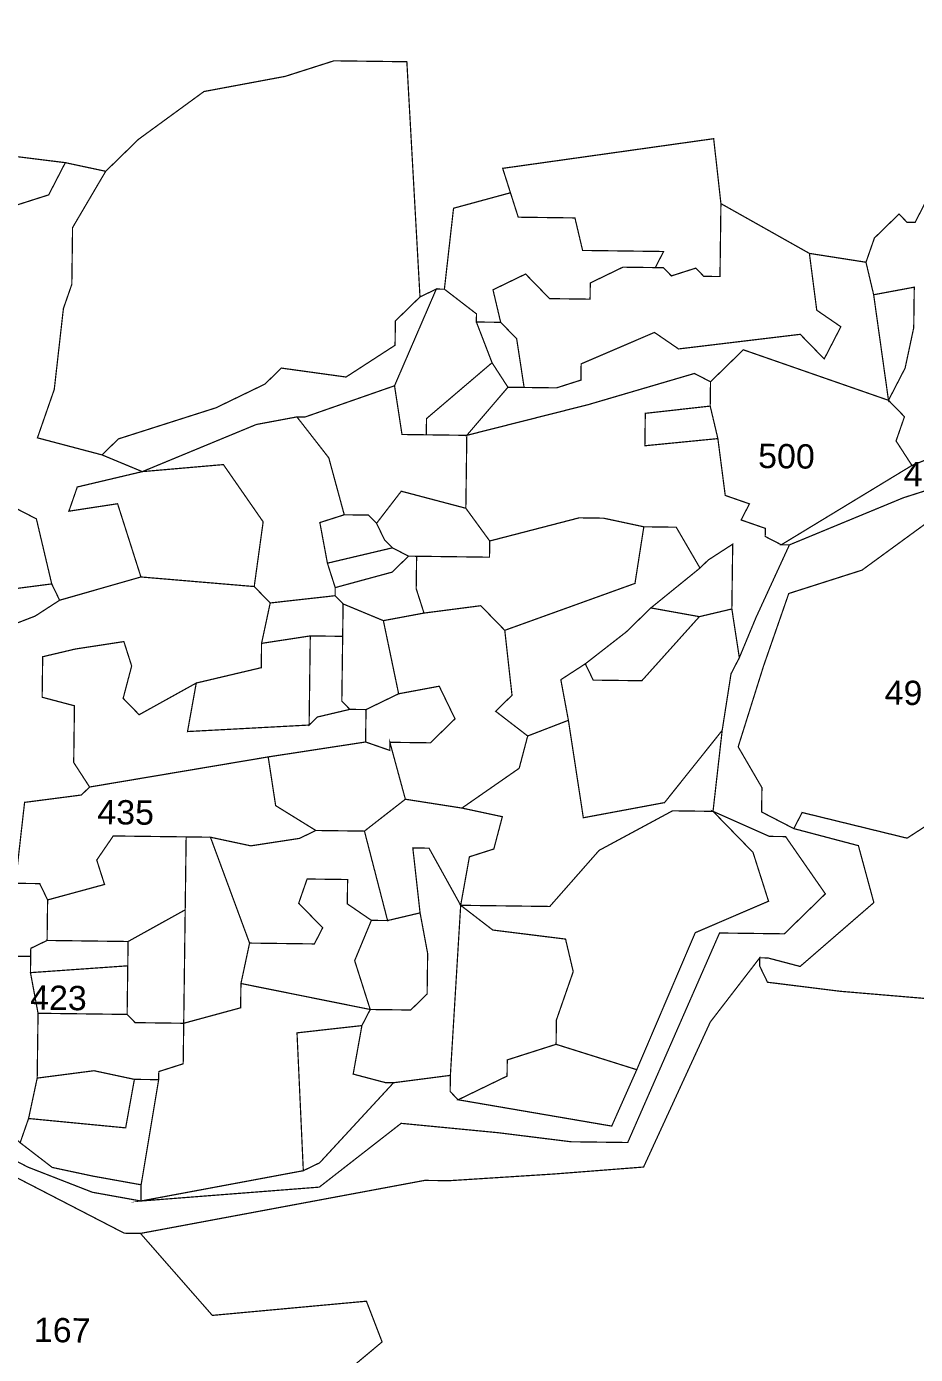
# Model space of a CAD drawing. Header units: metres. Extents: x 259177 to 277314, y 2171367 to 2185445.
# Drawn here: x 267490 to 267925, y 2172549 to 2173199 of the extents above; entities that cross this region are included whole.
import ezdxf

# ---------------------------------------------------------------- set-up
doc = ezdxf.new("R2010")
doc.units = ezdxf.units.M
doc.header["$MEASUREMENT"] = 0
doc.layers.add('SURVEY NO.', color=7, linetype='Continuous')
doc.layers.add('SURVEY PLOT BOUNDARY', color=35, linetype='Continuous')
doc.styles.add('PDF Arial', font='arial.ttf')

# ---------------------------------------------------------------- blocks, each defined once
blk = doc.blocks.new('FEWEWFEWQT')
at = {"layer": 'SURVEY PLOT BOUNDARY', "lineweight": 18, "const_width": 0.001}
for points in [[(282138.6569124941, 2174204.402644956), (282138.6502462441, 2174204.389310511), (282138.643580133, 2174204.389310511), (282138.636913883, 2174204.395977733), (282138.6169154108, 2174204.375976067), (282138.6102492997, 2174204.3559744), (282138.5635861052, 2174204.362641622), (282138.4902583275, 2174204.402644956), (282138.4835920774, 2174204.455982733), (282138.3969319385, 2174204.442648289), (282138.3102717997, 2174204.429313845), (282138.3169379108, 2174204.409312178), (282138.2702747163, 2174204.395977733), (282138.2636086052, 2174204.329305511), (282138.2569424941, 2174204.329305511), (282138.243610133, 2174204.322638289), (282138.2302777719, 2174204.515987733), (282138.1702823552, 2174204.515987733), (282138.1302852719, 2174204.502653289), (282138.0636236052, 2174204.489318844), (282138.0102942997, 2174204.449315511), (282137.9836295774, 2174204.422646622), (282137.9502987441, 2174204.429313845), (282137.8903033275, 2174204.435981066)], [(282137.9169679108, 2174204.395977733), (282137.9369665219, 2174204.402644956), (282137.9502987441, 2174204.429313845), (282137.9836295774, 2174204.422646622), (282137.9569649941, 2174204.375976067), (282137.9569649941, 2174204.329305511), (282137.9502987441, 2174204.309303844), (282137.943632633, 2174204.242631622), (282137.9303002719, 2174204.202628289), (282137.9836295774, 2174204.189293844), (282138.0169604108, 2174204.1759594), (282137.9636311052, 2174204.162624956), (282137.9569649941, 2174204.142623289), (282137.9969619386, 2174204.149290511), (282138.0169604108, 2174204.089285511), (282137.9502987441, 2174204.069283844), (282137.943632633, 2174204.082618289), (282137.9303002719, 2174204.135956067), (282137.8903033275, 2174204.155957733)], [(282138.6635786052, 2174204.142623289), (282138.6102492997, 2174204.102619955), (282138.5502537441, 2174204.082618289), (282138.5302552719, 2174204.02261315), (282138.5102567996, 2174203.955940928), (282138.5302552719, 2174203.922604817), (282138.5302552719, 2174203.90260315), (282138.5569199941, 2174203.889268706), (282138.6102492997, 2174203.875934261), (282138.6235816608, 2174203.829263705), (282138.5635861052, 2174203.775925928), (282138.536921383, 2174203.78259315), (282138.5302552719, 2174203.78259315), (282138.5102567996, 2174203.755924261), (282138.4902583275, 2174203.729255372), (282138.436928883, 2174203.609245372), (282138.3636011052, 2174203.60257815), (282138.2769409663, 2174203.595910928), (282138.2569424941, 2174203.595910928), (282138.1236191608, 2174203.5692419), (282138.0236266608, 2174203.549240233), (282138.0102942997, 2174203.549240233), (282137.8903033275, 2174203.609245372)], [(282137.9036356885, 2174203.615912594), (282137.9303002719, 2174203.60257815), (282137.9836295774, 2174203.582576344), (282138.0236266608, 2174203.575909122), (282138.1702823552, 2174203.589243567), (282138.2369440219, 2174203.642581483), (282138.3169379108, 2174203.635914261), (282138.3769334664, 2174203.629247039), (282138.4235966608, 2174203.629247039), (282138.4969244386, 2174203.802594817), (282138.5502537441, 2174203.802594817), (282138.5835845774, 2174203.835930928), (282138.5502537441, 2174203.882601483), (282138.543587633, 2174203.882601483), (282138.536921383, 2174203.882601483), (282138.4902583275, 2174203.90260315), (282138.4969244386, 2174203.969275372), (282138.5035905497, 2174204.015945928), (282138.5102567996, 2174204.029280372), (282138.5235891608, 2174204.062616622), (282138.5502537441, 2174204.122621622), (282138.643580133, 2174204.162624956), (282138.6835770775, 2174204.1759594)], [(282137.8969694385, 2174204.042614817), (282137.9303002719, 2174204.055949261), (282137.9502987441, 2174204.069283844), (282138.0169604108, 2174204.089285511), (282138.1102867997, 2174204.082618289), (282138.1236191608, 2174204.069283844), (282138.1169529108, 2174204.035947594), (282138.1169529108, 2174204.015945928), (282138.0636236052, 2174204.002611483), (282138.0169604108, 2174203.975942594), (282138.0036281886, 2174203.989277039), (282138.0102942997, 2174204.015945928), (282138.0036281886, 2174204.035947594), (282137.9636311052, 2174204.029280372), (282137.9369665219, 2174204.02261315), (282137.9369665219, 2174203.989277039), (282137.9636311052, 2174203.982609816), (282137.9636311052, 2174203.935939261), (282137.9769634663, 2174203.915937594), (282137.9702973552, 2174203.909270372), (282137.9236341608, 2174203.90260315)], [(282138.1302852719, 2174203.382559678), (282138.2236116608, 2174203.462566345), (282138.2102792996, 2174203.495902455), (282138.0836220774, 2174203.482568011), (282138.0236266608, 2174203.549240233), (282138.1236191608, 2174203.5692419), (282138.2569424941, 2174203.595910928), (282138.2769409663, 2174203.595910928), (282138.3636011052, 2174203.60257815), (282138.436928883, 2174203.609245372), (282138.4902583275, 2174203.729255372), (282138.5102567996, 2174203.755924261), (282138.5302552719, 2174203.78259315), (282138.5302552719, 2174203.775925928), (282138.536921383, 2174203.762591483), (282138.5969169385, 2174203.755924261), (282138.7835695774, 2174203.742589816)], [(282137.9236341608, 2174203.622579817), (282137.9502987441, 2174203.60257815), (282137.9836295774, 2174203.595910928), (282138.0236266608, 2174203.589243567), (282138.0236266608, 2174203.575909122), (282137.9836295774, 2174203.582576344), (282137.9303002719, 2174203.60257815), (282137.9036356885, 2174203.615912594)]]:
    blk.add_lwpolyline(points, dxfattribs=at)
for points in [[(282137.9036356885, 2174204.609328983), (282137.9036356885, 2174204.562658428), (282137.8836370775, 2174204.535989539), (282137.8569724941, 2174204.522654955), (282137.8903033275, 2174204.482651622), (282137.8903033275, 2174204.435981066), (282137.9502987441, 2174204.429313845), (282137.9369665219, 2174204.402644956), (282137.9169679108, 2174204.395977733), (282137.8969694385, 2174204.389310511), (282137.8836370775, 2174204.389310511), (282137.7569799941, 2174204.369308844), (282137.7303152719, 2174204.429313845), (282137.7169830496, 2174204.462649955), (282137.7103167996, 2174204.495986067), (282137.6903183275, 2174204.595994539), (282137.6903183275, 2174204.622663428), (282137.7169830496, 2174204.615996205), (282137.7369815219, 2174204.595994539), (282137.8036431886, 2174204.602661761), (282137.8503062441, 2174204.609328983)], [(282138.243610133, 2174204.322638289), (282138.2236116608, 2174204.302636622), (282138.2236116608, 2174204.282634955), (282138.1836145775, 2174204.255966066), (282138.1302852719, 2174204.262633289), (282138.1169529108, 2174204.249298844), (282138.0769559663, 2174204.229297178), (282137.9969619386, 2174204.202628289), (282137.9836295774, 2174204.189293844), (282137.9303002719, 2174204.202628289), (282137.943632633, 2174204.242631622), (282137.9502987441, 2174204.309303844), (282137.9569649941, 2174204.329305511), (282137.9569649941, 2174204.375976067), (282137.9836295774, 2174204.422646622), (282138.0102942997, 2174204.449315511), (282138.0636236052, 2174204.489318844), (282138.1302852719, 2174204.502653289), (282138.1702823552, 2174204.515987733), (282138.2302777719, 2174204.515987733)], [(282138.4902583275, 2174204.402644956), (282138.4902583275, 2174204.342639956), (282138.4769259663, 2174204.342639956), (282138.4702597163, 2174204.349307178), (282138.4502612441, 2174204.342639956), (282138.443595133, 2174204.349307178), (282138.436928883, 2174204.349307178), (282138.443595133, 2174204.362641622), (282138.3769334664, 2174204.362641622), (282138.3702672163, 2174204.389310511), (282138.3236041608, 2174204.389310511), (282138.3169379108, 2174204.409312178), (282138.3102717997, 2174204.429313845), (282138.3969319385, 2174204.442648289), (282138.4835920774, 2174204.455982733)], [(282138.443595133, 2174204.349307178), (282138.4102642997, 2174204.349307178), (282138.3835995774, 2174204.335972733), (282138.3835995774, 2174204.322638289), (282138.3502687441, 2174204.322638289), (282138.3302702719, 2174204.342639956), (282138.3036055497, 2174204.329305511), (282138.3102717997, 2174204.302636622), (282138.2902733274, 2174204.302636622), (282138.2902733274, 2174204.309303844), (282138.2636086052, 2174204.329305511), (282138.2702747163, 2174204.395977733), (282138.3169379108, 2174204.409312178), (282138.3236041608, 2174204.389310511), (282138.3702672163, 2174204.389310511), (282138.3769334664, 2174204.362641622), (282138.443595133, 2174204.362641622), (282138.436928883, 2174204.349307178)], [(282138.7702372163, 2174204.222629956), (282138.7302402719, 2174204.222629956), (282138.6502462441, 2174204.189293844), (282138.636913883, 2174204.209295511), (282138.643580133, 2174204.229297178), (282138.6302477719, 2174204.242631622), (282138.643580133, 2174204.269300511), (282138.6502462441, 2174204.302636622), (282138.6502462441, 2174204.335972733), (282138.6169154108, 2174204.329305511), (282138.6102492997, 2174204.3559744), (282138.6169154108, 2174204.375976067), (282138.636913883, 2174204.395977733), (282138.643580133, 2174204.389310511), (282138.6502462441, 2174204.389310511), (282138.6569124941, 2174204.402644956), (282138.6635786052, 2174204.4159794), (282138.6902433275, 2174204.395977733), (282138.7235741608, 2174204.402644956), (282138.7235741608, 2174204.395977733), (282138.7635711052, 2174204.242631622)], [(282138.5635861052, 2174204.362641622), (282138.5702522163, 2174204.315971067), (282138.5902508274, 2174204.302636622), (282138.5769184663, 2174204.275967733), (282138.5569199941, 2174204.2959694), (282138.4569274941, 2174204.282634955), (282138.436928883, 2174204.2959694), (282138.3769334664, 2174204.269300511), (282138.3769334664, 2174204.255966066), (282138.3569349941, 2174204.249298844), (282138.3302702719, 2174204.249298844), (282138.3236041608, 2174204.289302178), (282138.3102717997, 2174204.302636622), (282138.3036055497, 2174204.329305511), (282138.3302702719, 2174204.342639956), (282138.3502687441, 2174204.322638289), (282138.3835995774, 2174204.322638289), (282138.3835995774, 2174204.335972733), (282138.4102642997, 2174204.349307178), (282138.443595133, 2174204.349307178), (282138.4502612441, 2174204.342639956), (282138.4702597163, 2174204.349307178), (282138.4769259663, 2174204.342639956), (282138.4902583275, 2174204.342639956), (282138.4902583275, 2174204.402644956)], [(282138.6102492997, 2174204.3559744), (282138.6169154108, 2174204.329305511), (282138.6302477719, 2174204.242631622), (282138.5102567996, 2174204.282634955), (282138.4835920774, 2174204.255966066), (282138.4702597163, 2174204.262633289), (282138.3835995774, 2174204.2359644), (282138.2836070774, 2174204.209295511), (282138.3169379108, 2174204.249298844), (282138.3302702719, 2174204.249298844), (282138.3569349941, 2174204.249298844), (282138.3769334664, 2174204.255966066), (282138.3769334664, 2174204.269300511), (282138.436928883, 2174204.2959694), (282138.4569274941, 2174204.282634955), (282138.5569199941, 2174204.2959694), (282138.5769184663, 2174204.275967733), (282138.5902508274, 2174204.302636622), (282138.5702522163, 2174204.315971067), (282138.5635861052, 2174204.362641622)], [(282138.6302477719, 2174204.242631622), (282138.6169154108, 2174204.329305511), (282138.6502462441, 2174204.335972733), (282138.6502462441, 2174204.302636622), (282138.643580133, 2174204.269300511)], [(282138.2236116608, 2174204.249298844), (282138.1502837441, 2174204.222629956), (282138.143617633, 2174204.222629956), (282138.1102867997, 2174204.215962733), (282138.0169604108, 2174204.1759594), (282137.9836295774, 2174204.189293844), (282137.9969619386, 2174204.202628289), (282138.0769559663, 2174204.229297178), (282138.1169529108, 2174204.249298844), (282138.1302852719, 2174204.262633289), (282138.1836145775, 2174204.255966066), (282138.2236116608, 2174204.282634955), (282138.2236116608, 2174204.302636622), (282138.243610133, 2174204.322638289), (282138.2569424941, 2174204.329305511)], [(282138.2902733274, 2174204.302636622), (282138.3036055497, 2174204.269300511), (282138.2502762441, 2174204.222629956), (282138.2502762441, 2174204.209295511), (282138.2302777719, 2174204.209295511), (282138.2236116608, 2174204.249298844), (282138.2569424941, 2174204.329305511), (282138.2636086052, 2174204.329305511), (282138.2902733274, 2174204.309303844)], [(282138.3302702719, 2174204.249298844), (282138.3169379108, 2174204.249298844), (282138.3036055497, 2174204.269300511), (282138.2902733274, 2174204.302636622), (282138.3102717997, 2174204.302636622), (282138.3236041608, 2174204.289302178)], [(282138.6302477719, 2174204.242631622), (282138.643580133, 2174204.229297178), (282138.636913883, 2174204.209295511), (282138.6502462441, 2174204.189293844), (282138.543587633, 2174204.122621622), (282138.5302552719, 2174204.129288844), (282138.5302552719, 2174204.135956067), (282138.5102567996, 2174204.142623289), (282138.5169229108, 2174204.155957733), (282138.4969244386, 2174204.162624956), (282138.4902583275, 2174204.209295511), (282138.4835920774, 2174204.2359644), (282138.4835920774, 2174204.255966066), (282138.5102567996, 2174204.282634955)], [(282138.2502762441, 2174204.209295511), (282138.2502762441, 2174204.222629956), (282138.3036055497, 2174204.269300511), (282138.3169379108, 2174204.249298844), (282138.2836070774, 2174204.209295511)], [(282138.4835920774, 2174204.255966066), (282138.4835920774, 2174204.2359644), (282138.4302627719, 2174204.229297178), (282138.4302627719, 2174204.202628289), (282138.4902583275, 2174204.209295511), (282138.4969244386, 2174204.162624956), (282138.5169229108, 2174204.155957733), (282138.5102567996, 2174204.142623289), (282138.5302552719, 2174204.135956067), (282138.5302552719, 2174204.129288844), (282138.543587633, 2174204.122621622), (282138.5502537441, 2174204.122621622), (282138.5235891608, 2174204.062616622), (282138.5102567996, 2174204.029280372), (282138.5035905497, 2174204.069283844), (282138.5035905497, 2174204.082618289), (282138.5035905497, 2174204.122621622), (282138.4835920774, 2174204.109287178), (282138.4769259663, 2174204.102619955), (282138.4569274941, 2174204.135956067), (282138.4302627719, 2174204.135956067), (282138.3969319385, 2174204.142623289), (282138.3769334664, 2174204.142623289), (282138.3036055497, 2174204.122621622), (282138.2836070774, 2174204.149290511), (282138.2836070774, 2174204.209295511), (282138.3835995774, 2174204.2359644), (282138.4702597163, 2174204.262633289)], [(282138.2502762441, 2174204.209295511), (282138.2836070774, 2174204.209295511), (282138.2836070774, 2174204.149290511), (282138.2302777719, 2174204.162624956), (282138.2102792996, 2174204.135956067), (282138.2036131885, 2174204.142623289), (282138.1836145775, 2174204.142623289), (282138.1702823552, 2174204.189293844), (282138.143617633, 2174204.222629956), (282138.1502837441, 2174204.222629956), (282138.2236116608, 2174204.249298844), (282138.2302777719, 2174204.209295511)], [(282138.4902583275, 2174204.209295511), (282138.4302627719, 2174204.202628289), (282138.4302627719, 2174204.229297178), (282138.4835920774, 2174204.2359644)], [(282138.1836145775, 2174204.142623289), (282138.1636161052, 2174204.135956067), (282138.1702823552, 2174204.102619955), (282138.1769484663, 2174204.082618289), (282138.1769484663, 2174204.075951067), (282138.1236191608, 2174204.069283844), (282138.1102867997, 2174204.082618289), (282138.1169529108, 2174204.135956067), (282138.0836220774, 2174204.182626622), (282138.0169604108, 2174204.1759594), (282138.1102867997, 2174204.215962733), (282138.143617633, 2174204.222629956), (282138.1702823552, 2174204.189293844)], [(282138.543587633, 2174204.122621622), (282138.6502462441, 2174204.189293844), (282138.7302402719, 2174204.222629956), (282138.7702372163, 2174204.222629956), (282138.7769034663, 2174204.189293844), (282138.6835770775, 2174204.1759594), (282138.643580133, 2174204.162624956), (282138.5502537441, 2174204.122621622)], [(282138.1102867997, 2174204.082618289), (282138.0169604108, 2174204.089285511), (282137.9969619386, 2174204.149290511), (282137.9569649941, 2174204.142623289), (282137.9636311052, 2174204.162624956), (282138.0169604108, 2174204.1759594), (282138.0836220774, 2174204.182626622), (282138.1169529108, 2174204.135956067)], [(282138.2836070774, 2174204.149290511), (282138.3036055497, 2174204.122621622), (282138.3036055497, 2174204.109287178), (282138.243610133, 2174204.109287178), (282138.2369440219, 2174204.109287178), (282138.2236116608, 2174204.1159544), (282138.2169454108, 2174204.122621622), (282138.2102792996, 2174204.135956067), (282138.2302777719, 2174204.162624956)], [(282137.8903033275, 2174204.155957733), (282137.9303002719, 2174204.135956067), (282137.943632633, 2174204.082618289), (282137.8969694385, 2174204.075951067), (282137.8903033275, 2174204.102619955), (282137.8769709663, 2174204.095952733), (282137.8769709663, 2174204.109287178), (282137.7836445774, 2174204.095952733), (282137.7969769386, 2174204.109287178), (282137.8036431886, 2174204.122621622), (282137.8769709663, 2174204.129288844), (282137.8703048552, 2174204.155957733)], [(282138.5569199941, 2174203.889268706), (282138.5302552719, 2174203.90260315), (282138.5302552719, 2174203.922604817), (282138.5102567996, 2174203.955940928), (282138.5302552719, 2174204.02261315), (282138.5502537441, 2174204.082618289), (282138.6102492997, 2174204.102619955), (282138.6635786052, 2174204.142623289), (282138.7835695774, 2174204.155957733), (282138.8035680497, 2174204.029280372), (282138.8302327719, 2174203.989277039), (282138.8102342997, 2174203.955940928), (282138.7569048552, 2174203.909270372), (282138.743572633, 2174203.90260315), (282138.7235741608, 2174203.929272039), (282138.7035755496, 2174203.935939261), (282138.6969094385, 2174203.909270372), (282138.7102417997, 2174203.90260315), (282138.7102417997, 2174203.895935928), (282138.6702447163, 2174203.895935928), (282138.6502462441, 2174203.882601483), (282138.5635861052, 2174203.90260315)], [(282138.2236116608, 2174204.1159544), (282138.1702823552, 2174204.102619955), (282138.1636161052, 2174204.135956067), (282138.1836145775, 2174204.142623289), (282138.2036131885, 2174204.142623289), (282138.2102792996, 2174204.135956067), (282138.2169454108, 2174204.122621622)], [(282138.4302627719, 2174204.135956067), (282138.4235966608, 2174204.089285511), (282138.3169379108, 2174204.049282039), (282138.2969394386, 2174204.069283844), (282138.2502762441, 2174204.062616622), (282138.243610133, 2174204.082618289), (282138.243610133, 2174204.109287178), (282138.3036055497, 2174204.109287178), (282138.3036055497, 2174204.122621622), (282138.3769334664, 2174204.142623289), (282138.3969319385, 2174204.142623289)], [(282138.4769259663, 2174204.102619955), (282138.436928883, 2174204.069283844), (282138.4169304108, 2174204.049282039), (282138.3835995774, 2174204.02261315), (282138.3636011052, 2174204.009278705), (282138.3702672163, 2174203.975942594), (282138.336936383, 2174203.96260815), (282138.3102717997, 2174203.982609816), (282138.3236041608, 2174203.995944261), (282138.3169379108, 2174204.049282039), (282138.4235966608, 2174204.089285511), (282138.4302627719, 2174204.135956067), (282138.4569274941, 2174204.135956067)], [(282138.1702823552, 2174204.102619955), (282138.2236116608, 2174204.1159544), (282138.2369440219, 2174204.109287178), (282138.2236116608, 2174204.095952733), (282138.1769484663, 2174204.082618289)], [(282138.5035905497, 2174204.069283844), (282138.4769259663, 2174204.062616622), (282138.436928883, 2174204.069283844), (282138.4769259663, 2174204.102619955), (282138.4835920774, 2174204.109287178), (282138.5035905497, 2174204.122621622), (282138.5035905497, 2174204.082618289)], [(282137.943632633, 2174204.082618289), (282137.9502987441, 2174204.069283844), (282137.9303002719, 2174204.055949261), (282137.8969694385, 2174204.042614817), (282137.8903033275, 2174204.029280372), (282137.8703048552, 2174204.035947594), (282137.8303077719, 2174204.029280372), (282137.7836445774, 2174204.009278705), (282137.7636461052, 2174204.055949261), (282137.7169830496, 2174204.029280372), (282137.7103167996, 2174204.035947594), (282137.7503137441, 2174204.069283844), (282137.7836445774, 2174204.095952733), (282137.8769709663, 2174204.109287178), (282137.8769709663, 2174204.095952733), (282137.8903033275, 2174204.102619955), (282137.8969694385, 2174204.075951067)], [(282138.243610133, 2174204.109287178), (282138.243610133, 2174204.082618289), (282138.2502762441, 2174204.062616622), (282138.2169454108, 2174204.055949261), (282138.1836145775, 2174204.069283844), (282138.1769484663, 2174204.075951067), (282138.1769484663, 2174204.082618289), (282138.2236116608, 2174204.095952733), (282138.2369440219, 2174204.109287178)], [(282138.1836145775, 2174204.069283844), (282138.1836145775, 2174204.042614817), (282138.1569499941, 2174204.042614817), (282138.1169529108, 2174204.035947594), (282138.1236191608, 2174204.069283844), (282138.1769484663, 2174204.075951067)], [(282138.2169454108, 2174204.055949261), (282138.2302777719, 2174203.995944261), (282138.2036131885, 2174203.982609816), (282138.1902808275, 2174203.982609816), (282138.1836145775, 2174203.989277039), (282138.1836145775, 2174204.042614817), (282138.1836145775, 2174204.069283844)], [(282138.2836070774, 2174203.90260315), (282138.2369440219, 2174203.909270372), (282138.2236116608, 2174203.955940928), (282138.2369440219, 2174203.955940928), (282138.2569424941, 2174203.955940928), (282138.2769409663, 2174203.975942594), (282138.2636086052, 2174204.002611483), (282138.2302777719, 2174203.995944261), (282138.2169454108, 2174204.055949261), (282138.2502762441, 2174204.062616622), (282138.2969394386, 2174204.069283844), (282138.3169379108, 2174204.049282039), (282138.3236041608, 2174203.995944261), (282138.3102717997, 2174203.982609816), (282138.336936383, 2174203.96260815), (282138.3302702719, 2174203.935939261)], [(282138.5102567996, 2174204.029280372), (282138.5035905497, 2174204.015945928), (282138.4969244386, 2174203.969275372), (282138.4502612441, 2174203.909270372), (282138.3835995774, 2174203.895935928), (282138.3702672163, 2174203.975942594), (282138.3636011052, 2174204.009278705), (282138.3835995774, 2174204.02261315), (282138.3902658274, 2174204.009278705), (282138.4302627719, 2174204.009278705), (282138.4769259663, 2174204.062616622), (282138.5035905497, 2174204.069283844)], [(282138.4769259663, 2174204.062616622), (282138.4302627719, 2174204.009278705), (282138.3902658274, 2174204.009278705), (282138.3835995774, 2174204.02261315), (282138.4169304108, 2174204.049282039), (282138.436928883, 2174204.069283844)], [(282138.1569499941, 2174203.969275372), (282138.0569574941, 2174203.96260815), (282138.0636236052, 2174204.002611483), (282138.1169529108, 2174204.015945928), (282138.1169529108, 2174204.035947594), (282138.1569499941, 2174204.042614817)], [(282138.1569499941, 2174203.969275372), (282138.1569499941, 2174204.042614817), (282138.1836145775, 2174204.042614817), (282138.1836145775, 2174203.989277039), (282138.1902808275, 2174203.982609816), (282138.1636161052, 2174203.975942594)], [(282138.0636236052, 2174204.002611483), (282138.0569574941, 2174203.96260815), (282138.1569499941, 2174203.969275372), (282138.1636161052, 2174203.975942594), (282138.1902808275, 2174203.982609816), (282138.2036131885, 2174203.982609816), (282138.2036131885, 2174203.955940928), (282138.1236191608, 2174203.942606483), (282138.0502912441, 2174203.929272039), (282137.9769634663, 2174203.915937594), (282137.9636311052, 2174203.935939261), (282137.9636311052, 2174203.982609816), (282137.9369665219, 2174203.989277039), (282137.9369665219, 2174204.02261315), (282137.9636311052, 2174204.029280372), (282138.0036281886, 2174204.035947594), (282138.0102942997, 2174204.015945928), (282138.0036281886, 2174203.989277039), (282138.0169604108, 2174203.975942594)], [(282138.2236116608, 2174203.955940928), (282138.2236116608, 2174203.949273705), (282138.2036131885, 2174203.955940928), (282138.2036131885, 2174203.982609816), (282138.2302777719, 2174203.995944261), (282138.2636086052, 2174204.002611483), (282138.2769409663, 2174203.975942594), (282138.2569424941, 2174203.955940928), (282138.2369440219, 2174203.955940928)], [(282138.8968944385, 2174203.729255372), (282138.7835695774, 2174203.742589816), (282138.5969169385, 2174203.755924261), (282138.536921383, 2174203.762591483), (282138.5302552719, 2174203.775925928), (282138.5302552719, 2174203.78259315), (282138.536921383, 2174203.78259315), (282138.5635861052, 2174203.775925928), (282138.6235816608, 2174203.829263705), (282138.6102492997, 2174203.875934261), (282138.5569199941, 2174203.889268706), (282138.5635861052, 2174203.90260315), (282138.6502462441, 2174203.882601483), (282138.6702447163, 2174203.895935928), (282138.7102417997, 2174203.895935928), (282138.7102417997, 2174203.90260315), (282138.6969094385, 2174203.909270372), (282138.7035755496, 2174203.935939261), (282138.7235741608, 2174203.929272039), (282138.743572633, 2174203.90260315), (282138.7569048552, 2174203.909270372), (282138.8102342997, 2174203.955940928), (282138.8302327719, 2174203.989277039)], [(282138.4969244386, 2174203.969275372), (282138.4902583275, 2174203.90260315), (282138.4569274941, 2174203.90260315), (282138.3969319385, 2174203.869267039), (282138.3569349941, 2174203.822596483), (282138.2836070774, 2174203.822596483), (282138.2902733274, 2174203.862599817), (282138.3102717997, 2174203.869267039), (282138.3169379108, 2174203.895935928), (282138.2836070774, 2174203.90260315), (282138.3302702719, 2174203.935939261), (282138.336936383, 2174203.96260815), (282138.3702672163, 2174203.975942594), (282138.3835995774, 2174203.895935928), (282138.4502612441, 2174203.909270372)], [(282138.2236116608, 2174203.955940928), (282138.2369440219, 2174203.909270372), (282138.2036131885, 2174203.882601483), (282138.1636161052, 2174203.882601483), (282138.1302852719, 2174203.90260315), (282138.1236191608, 2174203.942606483), (282138.2036131885, 2174203.955940928), (282138.2236116608, 2174203.949273705)], [(282138.1636161052, 2174203.882601483), (282138.1502837441, 2174203.875934261), (282138.1102867997, 2174203.869267039), (282138.0769559663, 2174203.875934261), (282138.0569574941, 2174203.875934261), (282137.9969619386, 2174203.875934261), (282137.9836295774, 2174203.855932594), (282137.9902958274, 2174203.835930928), (282137.943632633, 2174203.822596483), (282137.9369665219, 2174203.835930928), (282137.9169679108, 2174203.835930928), (282137.9236341608, 2174203.90260315), (282137.9702973552, 2174203.909270372), (282137.9769634663, 2174203.915937594), (282138.0502912441, 2174203.929272039), (282138.1236191608, 2174203.942606483), (282138.1302852719, 2174203.90260315)], [(282138.2836070774, 2174203.822596483), (282138.2569424941, 2174203.869267039), (282138.243610133, 2174203.869267039), (282138.2502762441, 2174203.815929261), (282138.2236116608, 2174203.809262039), (282138.2036131885, 2174203.882601483), (282138.2369440219, 2174203.909270372), (282138.2836070774, 2174203.90260315), (282138.3169379108, 2174203.895935928), (282138.3102717997, 2174203.869267039), (282138.2902733274, 2174203.862599817)], [(282138.5502537441, 2174203.882601483), (282138.5835845774, 2174203.835930928), (282138.5502537441, 2174203.802594817), (282138.4969244386, 2174203.802594817), (282138.4235966608, 2174203.629247039), (282138.3769334664, 2174203.629247039), (282138.3169379108, 2174203.635914261), (282138.2369440219, 2174203.642581483), (282138.1702823552, 2174203.589243567), (282138.0236266608, 2174203.575909122), (282138.1569499941, 2174203.60257815), (282138.1702823552, 2174203.609245372), (282138.2302777719, 2174203.675917594), (282138.2769409663, 2174203.682584817), (282138.2769409663, 2174203.669250372), (282138.2836070774, 2174203.66258315), (282138.4102642997, 2174203.642581483), (282138.4302627719, 2174203.689252039), (282138.4769259663, 2174203.802594817), (282138.536921383, 2174203.829263705), (282138.5235891608, 2174203.869267039), (282138.4902583275, 2174203.90260315), (282138.536921383, 2174203.882601483), (282138.543587633, 2174203.882601483)], [(282138.4302627719, 2174203.689252039), (282138.3636011052, 2174203.709253706), (282138.3636011052, 2174203.729255372), (282138.3769334664, 2174203.769258705), (282138.3702672163, 2174203.795927594), (282138.3102717997, 2174203.802594817), (282138.2836070774, 2174203.822596483), (282138.3569349941, 2174203.822596483), (282138.3969319385, 2174203.869267039), (282138.4569274941, 2174203.90260315), (282138.4902583275, 2174203.90260315), (282138.5235891608, 2174203.869267039), (282138.536921383, 2174203.829263705), (282138.4769259663, 2174203.802594817)], [(282138.0569574941, 2174203.875934261), (282138.0569574941, 2174203.815929261), (282138.0102942997, 2174203.789260372), (282137.943632633, 2174203.789260372), (282137.943632633, 2174203.822596483), (282137.9902958274, 2174203.835930928), (282137.9836295774, 2174203.855932594), (282137.9969619386, 2174203.875934261)], [(282138.0769559663, 2174203.875934261), (282138.1102867997, 2174203.789260372), (282138.1036206885, 2174203.755924261), (282138.1036206885, 2174203.735922595), (282138.0569574941, 2174203.72258815), (282138.0569574941, 2174203.815929261), (282138.0569574941, 2174203.875934261)], [(282138.2036131885, 2174203.882601483), (282138.2236116608, 2174203.809262039), (282138.2102792996, 2174203.809262039), (282138.1902808275, 2174203.822596483), (282138.1902808275, 2174203.84259815), (282138.1569499941, 2174203.84259815), (282138.1502837441, 2174203.822596483), (282138.1702823552, 2174203.802594817), (282138.1636161052, 2174203.789260372), (282138.1102867997, 2174203.789260372), (282138.0769559663, 2174203.875934261), (282138.1102867997, 2174203.869267039), (282138.1502837441, 2174203.875934261), (282138.1636161052, 2174203.882601483)], [(282138.2836070774, 2174203.822596483), (282138.2769409663, 2174203.682584817), (282138.2302777719, 2174203.675917594), (282138.2236116608, 2174203.675917594), (282138.1969469386, 2174203.682584817), (282138.2036131885, 2174203.72258815), (282138.2102792996, 2174203.735922595), (282138.2302777719, 2174203.735922595), (282138.243610133, 2174203.735922595), (282138.2569424941, 2174203.749257039), (282138.2569424941, 2174203.78259315), (282138.2502762441, 2174203.815929261), (282138.243610133, 2174203.869267039), (282138.2569424941, 2174203.869267039)], [(282138.2102792996, 2174203.735922595), (282138.1036206885, 2174203.755924261), (282138.1102867997, 2174203.789260372), (282138.1636161052, 2174203.789260372), (282138.1702823552, 2174203.802594817), (282138.1502837441, 2174203.822596483), (282138.1569499941, 2174203.84259815), (282138.1902808275, 2174203.84259815), (282138.1902808275, 2174203.822596483), (282138.2102792996, 2174203.809262039), (282138.1969469386, 2174203.775925928)], [(282137.943632633, 2174203.822596483), (282137.943632633, 2174203.789260372), (282137.9303002719, 2174203.78259315), (282137.9303002719, 2174203.775925928), (282137.9036356885, 2174203.775925928), (282137.8836370775, 2174203.829263705), (282137.9169679108, 2174203.835930928), (282137.9369665219, 2174203.835930928)], [(282138.3636011052, 2174203.709253706), (282138.3236041608, 2174203.695919261), (282138.3236041608, 2174203.682584817), (282138.2836070774, 2174203.66258315), (282138.2769409663, 2174203.669250372), (282138.2769409663, 2174203.682584817), (282138.2836070774, 2174203.822596483), (282138.3102717997, 2174203.802594817), (282138.3702672163, 2174203.795927594), (282138.3769334664, 2174203.769258705), (282138.3636011052, 2174203.729255372)], [(282138.0569574941, 2174203.72258815), (282138.0169604108, 2174203.72258815), (282138.0102942997, 2174203.729255372), (282138.0102942997, 2174203.735922595), (282138.0102942997, 2174203.769258705), (282138.0102942997, 2174203.789260372), (282138.0569574941, 2174203.815929261)], [(282138.2102792996, 2174203.735922595), (282138.1969469386, 2174203.775925928), (282138.2102792996, 2174203.809262039), (282138.2236116608, 2174203.809262039), (282138.2502762441, 2174203.815929261), (282138.2569424941, 2174203.78259315), (282138.2569424941, 2174203.749257039), (282138.243610133, 2174203.735922595), (282138.2302777719, 2174203.735922595)], [(282138.0102942997, 2174203.769258705), (282137.9303002719, 2174203.762591483), (282137.9303002719, 2174203.775925928), (282137.9303002719, 2174203.78259315), (282137.943632633, 2174203.789260372), (282138.0102942997, 2174203.789260372)], [(282137.9303002719, 2174203.762591483), (282137.9369665219, 2174203.729255372), (282137.9369665219, 2174203.675917594), (282137.9303002719, 2174203.642581483), (282137.9236341608, 2174203.622579817), (282137.843640133, 2174203.689252039), (282137.8503062441, 2174203.762591483), (282137.9036356885, 2174203.775925928), (282137.9303002719, 2174203.775925928)], [(282138.0102942997, 2174203.729255372), (282137.9836295774, 2174203.729255372), (282137.9369665219, 2174203.729255372), (282137.9303002719, 2174203.762591483), (282138.0102942997, 2174203.769258705), (282138.0102942997, 2174203.735922595)], [(282138.2102792996, 2174203.735922595), (282138.2036131885, 2174203.72258815), (282138.1502837441, 2174203.715920927), (282138.1569499941, 2174203.60257815), (282138.0236266608, 2174203.575909122), (282138.0236266608, 2174203.589243567), (282138.0369590219, 2174203.675917594), (282138.0369590219, 2174203.682584817), (282138.0569574941, 2174203.689252039), (282138.0569574941, 2174203.72258815), (282138.1036206885, 2174203.735922595), (282138.1036206885, 2174203.755924261)], [(282138.0569574941, 2174203.72258815), (282138.0569574941, 2174203.689252039), (282138.0369590219, 2174203.682584817), (282138.0369590219, 2174203.675917594), (282138.0169604108, 2174203.675917594), (282137.9836295774, 2174203.682584817), (282137.9369665219, 2174203.675917594), (282137.9369665219, 2174203.729255372), (282137.9836295774, 2174203.729255372), (282138.0102942997, 2174203.729255372), (282138.0169604108, 2174203.72258815)], [(282138.2302777719, 2174203.675917594), (282138.1702823552, 2174203.609245372), (282138.1569499941, 2174203.60257815), (282138.1502837441, 2174203.715920927), (282138.2036131885, 2174203.72258815), (282138.1969469386, 2174203.682584817), (282138.2236116608, 2174203.675917594)], [(282138.4302627719, 2174203.689252039), (282138.4102642997, 2174203.642581483), (282138.2836070774, 2174203.66258315), (282138.3236041608, 2174203.682584817), (282138.3236041608, 2174203.695919261), (282138.3636011052, 2174203.709253706)], [(282138.0169604108, 2174203.675917594), (282138.0102942997, 2174203.635914261), (282137.9303002719, 2174203.642581483), (282137.9369665219, 2174203.675917594), (282137.9836295774, 2174203.682584817)], [(282138.0236266608, 2174203.589243567), (282137.9836295774, 2174203.595910928), (282137.9502987441, 2174203.60257815), (282137.9236341608, 2174203.622579817), (282137.9303002719, 2174203.642581483), (282138.0102942997, 2174203.635914261), (282138.0169604108, 2174203.675917594), (282138.0369590219, 2174203.675917594)], [(282138.1102867997, 2174203.3892269), (282137.9836295774, 2174203.3892269), (282137.8769709663, 2174203.382559678), (282137.8369740219, 2174203.3892269), (282137.8503062441, 2174203.495902455), (282137.8703048552, 2174203.502569678), (282137.8836370775, 2174203.502569678), (282137.8969694385, 2174203.522571344), (282137.8836370775, 2174203.542573011), (282137.8903033275, 2174203.609245372), (282138.0102942997, 2174203.549240233), (282138.0236266608, 2174203.549240233), (282138.0836220774, 2174203.482568011), (282138.2102792996, 2174203.495902455), (282138.2236116608, 2174203.462566345), (282138.1302852719, 2174203.382559678)]]:
    blk.add_lwpolyline(points, close=True, dxfattribs=at)
at = {"layer": 'SURVEY NO.', "char_height": 0.02, "attachment_point": 7, "style": 'PDF Arial'}
for s, insert in [('500', (282138.5235891608, 2174204.18527983)), ('498', (282138.643580133, 2174204.171945386)), ('497', (282138.6302477719, 2174203.991930246)), ('435', (282137.9836295774, 2174203.885231903)), ('423', (282137.9303002719, 2174203.731885791)), ('167', (282137.9369665219, 2174203.45855233))]:
    blk.add_mtext(s, dxfattribs=dict(at, insert=insert))

msp = doc.modelspace()

# ---------------------------------------------------------------- block references
at = {"xscale": 594.7216958835667, "yscale": 594.7216958835667, "zscale": 594.7216958835667, "rotation": 359.254356221976}
msp.add_blockref('FEWEWFEWQT', (-184338996.5878014, -1288580324.586977), dxfattribs=at)

doc.saveas('drawing.dxf')
